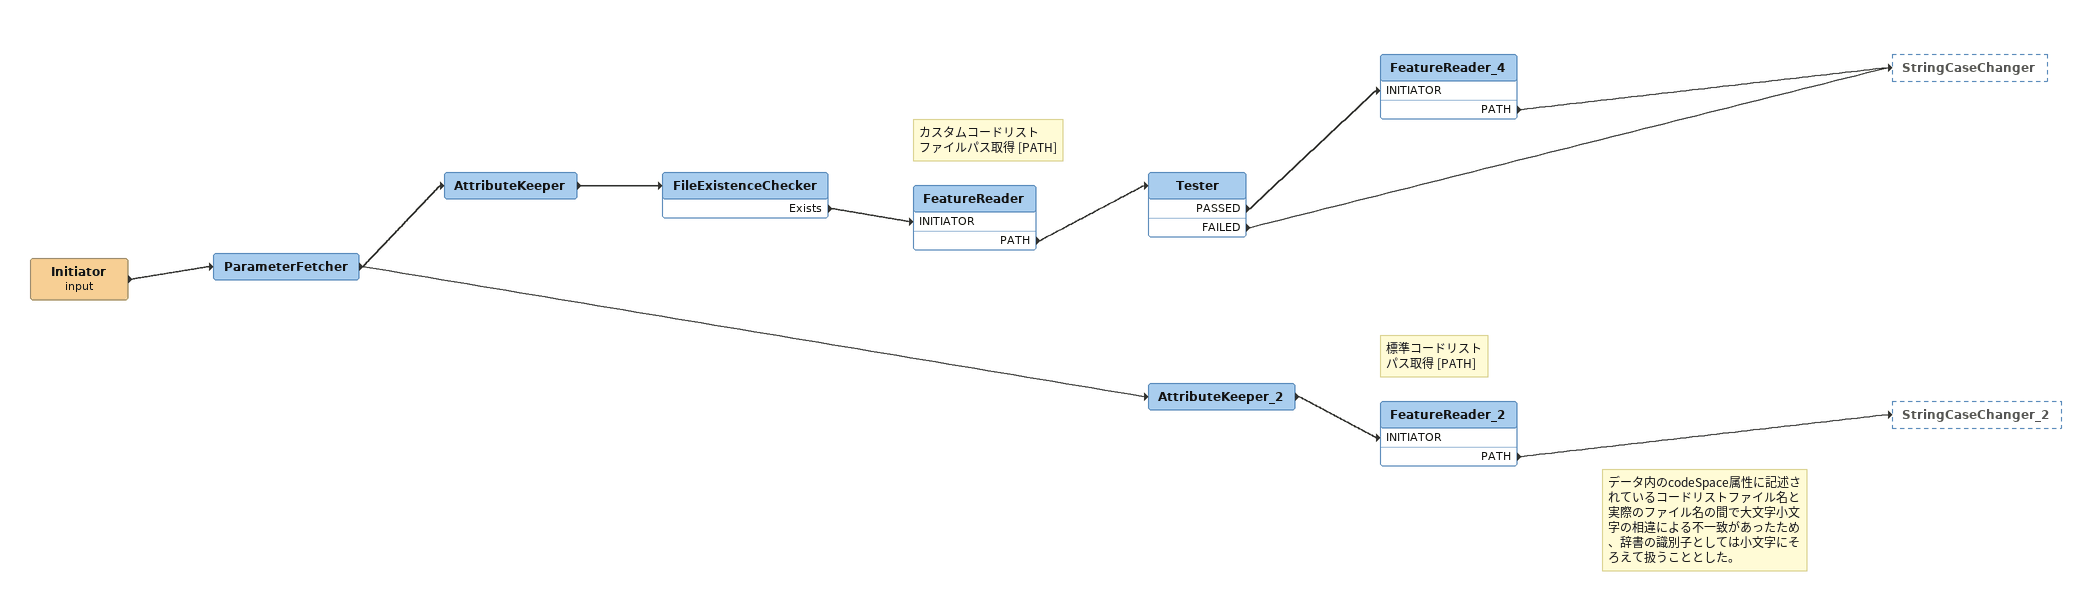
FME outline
Initiator (input)
    -> ParameterFetcher
ParameterFetcher
    -> AttributeKeeper
    -> AttributeKeeper_2
AttributeKeeper
    -> FileExistenceChecker
FileExistenceChecker
    Exists -> FeatureReader [INITIATOR]
Note: カスタムコードリスト / ファイルパス取得 [PATH]
FeatureReader
    PATH -> Tester
Tester
    PASSED -> FeatureReader_4 [INITIATOR]
    FAILED -> StringCaseChanger
FeatureReader_4
    PATH -> StringCaseChanger
AttributeKeeper_2
    -> FeatureReader_2 [INITIATOR]
Note: 標準コードリスト / パス取得 [PATH]
Note: データ内のcodeSpace属性に記述されているコードリストファイル名と実際のファイル名の間で大文字小文字の相違による不一致があったため、辞書の識別子としては小文字にそろえて扱うこととした。
FeatureReader_2
    PATH -> StringCaseChanger_2
